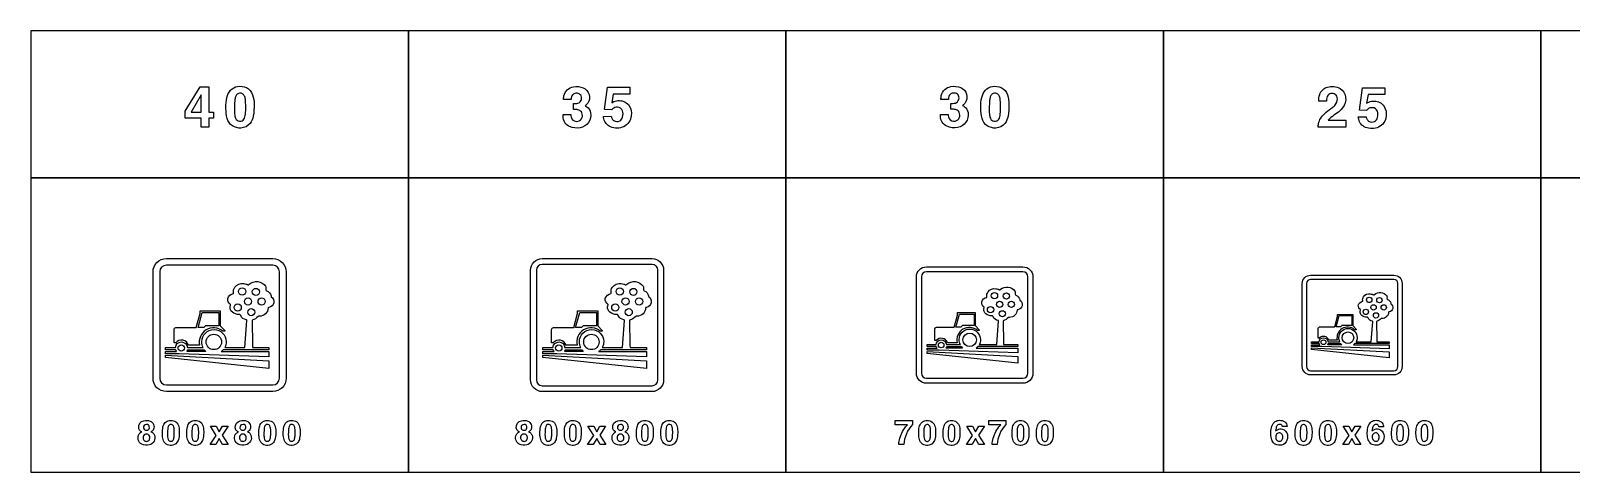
# Model space of a CAD drawing. Extents: x 0 to 18160, y 0 to 2655.
# Drawn here: x 0 to 9262, y 0 to 2655 of the extents above; entities that cross this region are included whole.
import ezdxf

# ---------------------------------------------------------------- set-up
doc = ezdxf.new("R2010")
doc.units = 0
doc.header["$MEASUREMENT"] = 0

msp = doc.modelspace()

# ---------------------------------------------------------------- linework, layer by layer
for points in [[(0, 1770), (2270, 1770), (2270, 2655), (0, 2655)], [(2270, 1770), (4540, 1770), (4540, 2655), (2270, 2655)], [(4540, 1770), (6810, 1770), (6810, 2655), (4540, 2655)], [(6810, 1770), (9080, 1770), (9080, 2655), (6810, 2655)], [(9080, 1770), (11350, 1770), (11350, 2655), (9080, 2655)], [(927.496, 2171.35), (1017.9, 2317.79), (1070.98, 2317.79), (1070.98, 2166.57), (1097.95, 2166.57), (1097.95, 2128.53), (1070.98, 2128.53), (1070.98, 2076.28), (1023.46, 2076.28), (1023.46, 2128.53), (927.496, 2128.53)], [(1023.46, 2269.13), (963.474, 2166.57), (1023.46, 2166.57)], [(0, 0), (2270, 0), (2270, 1770), (0, 1770)], [(2270, 0), (4540, 0), (4540, 1770), (2270, 1770)], [(4540, 0), (6810, 0), (6810, 1770), (4540, 1770)], [(6810, 0), (9080, 0), (9080, 1770), (6810, 1770)], [(9080, 0), (11350, 0), (11350, 1770), (9080, 1770)], [(1130.93, 881.178), (1050.79, 881.178), (1040.78, 869.722), (1005.81, 869.722), (1030.94, 960.774), (1130.93, 960.774)], [(3400.93, 881.178), (3320.79, 881.178), (3310.78, 869.722), (3275.81, 869.722), (3300.94, 960.774), (3400.93, 960.774)], [(5671.43, 881.655), (5601.32, 881.655), (5592.56, 871.631), (5561.96, 871.631), (5583.95, 951.302), (5671.43, 951.302)], [(7941.94, 882.132), (7881.84, 882.132), (7874.33, 873.54), (7848.11, 873.54), (7866.95, 941.829), (7941.94, 941.829)], [(5601.84, 745.515), (5504.34, 745.515), (5506.82, 755.503), (5593.9, 755.503)], [(8167.29, 688.63), (7700.68, 738.563), (7700.57, 746.19), (7700.55, 749.006), (8167.26, 723.464)], [(7882.29, 765.44), (7798.72, 765.44), (7800.85, 774.001), (7875.48, 774.001)], [(1431.38, 623.176), (809.234, 689.753), (809.09, 699.923), (809.063, 703.677), (1431.34, 669.621)], [(1051.39, 725.589), (939.96, 725.589), (942.796, 737.004), (1042.31, 737.004)], [(3701.38, 623.176), (3079.23, 689.753), (3079.09, 699.923), (3079.06, 703.677), (3701.34, 669.621)], [(3321.39, 725.589), (3209.96, 725.589), (3212.8, 737.004), (3312.31, 737.004)], [(5934.33, 655.903), (5389.95, 714.158), (5389.83, 723.056), (5389.81, 726.342), (5934.3, 696.543)], [(1115.2, 221.769), (1080.08, 276.319), (1114.84, 276.319), (1133.11, 242.267), (1151.83, 276.319), (1185.98, 276.319), (1150.44, 222.29), (1186.95, 166.272), (1152.4, 166.272), (1132.54, 202.362), (1112.14, 166.272), (1077.99, 166.272)], [(3385.19, 221.769), (3350.07, 276.319), (3384.84, 276.319), (3403.11, 242.267), (3421.83, 276.319), (3455.97, 276.319), (3420.43, 222.29), (3456.95, 166.272), (3422.4, 166.272), (3402.54, 202.362), (3382.14, 166.272), (3347.99, 166.272)], [(5662.41, 221.386), (5627.29, 275.936), (5662.06, 275.936), (5680.33, 241.884), (5699.05, 275.936), (5733.19, 275.936), (5697.65, 221.908), (5734.16, 165.889), (5699.62, 165.889), (5679.76, 201.979), (5659.35, 165.889), (5625.21, 165.889)], [(7925.79, 221.523), (7890.67, 276.072), (7925.43, 276.072), (7943.7, 242.02), (7962.42, 276.072), (7996.57, 276.072), (7961.02, 222.044), (7997.54, 166.025), (7962.99, 166.025), (7943.13, 202.115), (7922.73, 166.025), (7888.58, 166.025)]]:
    msp.add_lwpolyline(points, close=True)
for points in [[(1173.29, 2191.65, -0.0563084), (1179.33, 2254.48, -0.130301), (1201.53, 2298.28, -0.174843), (1243.35, 2319.69, -0.147552), (1296.47, 2313.05, -0.192146), (1333.28, 2269.88, -0.0833996), (1342.52, 2212.85, -0.0545507), (1337.51, 2142.08, -0.116773), (1318.43, 2098, -0.221099), (1263.57, 2070.32, -0.162564), (1212.11, 2082.84, -0.174743), (1180.84, 2128.26, -0.0640867), (1173.37, 2186.95)], [(3199.84, 2150.87), (3246.2, 2150.87, 0.0411845), (3248.26, 2135.66, 0.335066), (3278.75, 2110.39, 0.276505), (3310.74, 2124.92, 0.158203), (3316.31, 2145.65, 0.0878221), (3313.34, 2161.57, 0.217575), (3294.82, 2178.43, 0.0882727), (3273.57, 2181.56), (3262.75, 2181.56), (3262.75, 2216.82, 0.0282129), (3282.34, 2217.42, 0.50028), (3309.32, 2262.91, 0.235001), (3290.79, 2277.96, 0.165496), (3265.12, 2275.67, 0.220849), (3250.9, 2259.12, 0.055705), (3248.02, 2240.92), (3203.2, 2240.92, -0.0488003), (3204.97, 2263.51, -0.30773), (3262.59, 2318.01, -0.146685), (3322.07, 2312.08, -0.469869), (3348.61, 2219.31, -0.0891152), (3336.57, 2207.54), (3332.3, 2204.54, -0.0245333), (3343.48, 2198.14, -0.202429), (3365.75, 2161.45, -0.422325), (3303.08, 2072, -0.154301), (3238.98, 2079.19, -0.287878), (3199.96, 2139.89, -0.0143877)], [(3442.43, 2139.57), (3489.39, 2141.35, 0.0452719), (3495.79, 2125.12, 0.0567733), (3500.53, 2118.25, 0.070207), (3504.95, 2114.77, 0.264984), (3540.97, 2112.87, 0.20748), (3558.38, 2135.98, 0.147389), (3557.24, 2174.01, 0.308532), (3527.86, 2195.42, 0.215743), (3498.08, 2185.19, 0.028781), (3492.71, 2178.95), (3450.09, 2180.96), (3467.91, 2315.64), (3601.95, 2315.64), (3601.95, 2273.77), (3501.51, 2273.77), (3492.55, 2221.76, -0.0211252), (3505.46, 2229.3, -0.121371), (3538.8, 2235.15, -0.244671), (3598.59, 2203.2, -0.173069), (3610.16, 2144.07, -0.256779), (3564.98, 2078.08, -0.199585), (3485.44, 2077.01, -0.245625), (3445.16, 2125.91, -0.0170062)], [(5469.08, 2152.29), (5515.45, 2152.29, 0.0411845), (5517.5, 2137.08, 0.335066), (5547.99, 2111.8, 0.276505), (5579.98, 2126.34, 0.158203), (5585.55, 2147.07, 0.0878221), (5582.59, 2162.99, 0.217575), (5564.07, 2179.85, 0.0882727), (5542.82, 2182.97), (5532, 2182.97), (5532, 2218.24, 0.0282129), (5551.59, 2218.83, 0.50028), (5578.56, 2264.33, 0.235001), (5560.04, 2279.38, 0.165496), (5534.37, 2277.09, 0.220849), (5520.15, 2260.54, 0.055705), (5517.27, 2242.33), (5472.44, 2242.33, -0.0488003), (5474.22, 2264.92, -0.30773), (5531.84, 2319.43, -0.146685), (5591.32, 2313.5, -0.469869), (5617.86, 2220.73, -0.0891152), (5605.81, 2208.96), (5601.54, 2205.96, -0.0245333), (5612.72, 2199.56, -0.202429), (5635, 2162.87, -0.422325), (5572.32, 2073.41, -0.154301), (5508.22, 2080.6, -0.287878), (5469.2, 2141.31, -0.0143877)], [(5711.68, 2191.65, -0.0563084), (5717.72, 2254.48, -0.130301), (5739.91, 2298.28, -0.174843), (5781.74, 2319.69, -0.147552), (5834.86, 2313.05, -0.192146), (5871.66, 2269.88, -0.0833996), (5880.91, 2212.85, -0.0545507), (5875.89, 2142.08, -0.116773), (5856.82, 2098, -0.221099), (5801.96, 2070.32, -0.162564), (5750.5, 2082.84, -0.174743), (5719.22, 2128.26, -0.0640867), (5711.76, 2186.95)], [(7741.06, 2074.79, -0.0640343), (7742.32, 2095.72, -0.161687), (7778.14, 2156.27, -0.0283718), (7819.97, 2188.65, 0.0545111), (7840.86, 2206.58, 0.192461), (7855.83, 2246.12, 0.234238), (7842.24, 2272.5, 0.196223), (7816.93, 2277.28, 0.252425), (7795.01, 2260.1, 0.0856617), (7790.86, 2243.08, 0.0202329), (7790.15, 2231.39), (7743.51, 2231.39, -0.0983795), (7749.55, 2272.7, -0.245047), (7795.72, 2315.83, -0.207102), (7872.69, 2307.49, -0.233443), (7905.15, 2255.16, -0.20961), (7886.99, 2190.98, -0.0785124), (7853.06, 2159.51, 0.0107372), (7817.24, 2133.72, 0.0665092), (7801.37, 2117.68), (7905.87, 2117.68), (7905.87, 2074.79)], [(1224.67, 2161.12, 0.0124589), (1225.19, 2154.8, 0.0668192), (1230.8, 2129.4, 0.615362), (1281.7, 2123.79, 0.0726881), (1287.15, 2136.83, 0.0588562), (1291.85, 2174.11, 0.0389037), (1290.23, 2241.09, 0.084671), (1283.64, 2264.43, 0.156013), (1272.18, 2276.6, 0.143208), (1256.47, 2279.56, 0.172584), (1240.71, 2273.36, 0.132565), (1230.76, 2257.8, 0.0498315), (1226.21, 2236.08, 0.0368731)], [(5763.06, 2161.12, 0.0124589), (5763.57, 2154.8, 0.0668192), (5769.18, 2129.4, 0.615362), (5820.09, 2123.79, 0.0726881), (5825.54, 2136.83, 0.0588562), (5830.24, 2174.11, 0.0389037), (5828.62, 2241.09, 0.084671), (5822.02, 2264.43, 0.156013), (5810.57, 2276.6, 0.143208), (5794.85, 2279.56, 0.172584), (5779.09, 2273.36, 0.132565), (5769.14, 2257.8, 0.0498315), (5764.6, 2236.08, 0.0368731)], [(7981.21, 2136.73), (8028.17, 2138.5, 0.0452719), (8034.56, 2122.27, 0.0567733), (8039.3, 2115.4, 0.070207), (8043.73, 2111.92, 0.264984), (8079.74, 2110.03, 0.20748), (8097.16, 2133.13, 0.147389), (8096.02, 2171.17, 0.308532), (8066.63, 2192.57, 0.215743), (8036.86, 2182.34, 0.028781), (8031.48, 2176.1), (7988.87, 2178.12), (8006.68, 2312.79), (8140.72, 2312.79), (8140.72, 2270.93), (8040.29, 2270.93), (8031.33, 2218.92, -0.0211252), (8044.24, 2226.46, -0.121371), (8077.57, 2232.3, -0.244671), (8137.37, 2200.35, -0.173069), (8148.94, 2141.23, -0.256779), (8103.76, 2075.23, -0.199585), (8024.22, 2074.17, -0.245625), (7983.93, 2123.06, -0.0170062)], [(815.001, 484.993, -0.414213), (735.001, 564.993), (735.001, 1204.99, -0.414213), (815.001, 1284.99), (1455, 1284.99, -0.414213), (1535, 1204.99), (1535, 564.993, -0.414213), (1455, 484.993)], [(815.001, 524.993), (1455, 524.993, 0.414213), (1495, 564.993), (1495, 1204.99, 0.414213), (1455, 1244.99), (815.001, 1244.99, 0.414213), (775.001, 1204.99), (775.001, 564.993, 0.414213)], [(3075, 484.993, -0.414213), (3005, 554.993), (3005, 1214.99, -0.414213), (3075, 1284.99), (3735, 1284.99, -0.414213), (3805, 1214.99), (3805, 554.993, -0.414213), (3735, 484.993)], [(3075, 519.993), (3735, 519.993, 0.414213), (3770, 554.993), (3770, 1214.99, 0.414213), (3735, 1249.99), (3075, 1249.99, 0.414213), (3040, 1214.99), (3040, 554.993, 0.414213)], [(5385, 534.993, -0.414213), (5325, 594.993), (5325, 1174.99, -0.414213), (5385, 1234.99), (5965, 1234.99, -0.414213), (6025, 1174.99), (6025, 594.993, -0.414213), (5965, 534.993)], [(5385, 564.993), (5965, 564.993, 0.414213), (5995, 594.993), (5995, 1174.99, 0.414213), (5965, 1204.99), (5385, 1204.99, 0.414213), (5355, 1174.99), (5355, 594.993, 0.414213)], [(892.175, 712.31), (808.956, 712.342), (808.956, 725.599), (857.563, 725.599), (876.609, 725.599, -0.0893134), (870.809, 737.005), (866.809, 737.005), (809.081, 737.005), (808.956, 750.399), (856.568, 750.399), (869.403, 750.396, -0.920557), (941.362, 750.377), (945.987, 750.376), (962.559, 750.399), (1015.42, 750.399), (1037.03, 750.408, -0.123296), (1028.41, 784.845, -1), (1174.56, 784.845, -0.123082), (1166.03, 750.463), (1252.11, 750.403), (1287.04, 750.376), (1299.81, 913.473, 0.243886), (1298.33, 915.451, 0.0156973), (1295.38, 916.41, -0.252254), (1261.8, 942.193, 0.0261586), (1260.04, 945.394, 0.170247), (1256.66, 948.182, 0.0457751), (1252.82, 949.05), (1251.49, 949.141, -0.201977), (1212.04, 962.856, -0.278568), (1198.12, 995.451, -0.12828), (1198.58, 999.622, 0.0821631), (1201.21, 1007.37, 0.101252), (1200.59, 1009.17, -0.301413), (1184, 1044.18, -0.279024), (1217.97, 1075.47, 0.218449), (1219.29, 1077.8), (1219.18, 1079.98, -0.2064), (1226.67, 1112.55, -0.304321), (1279.86, 1134.51, -0.0539987), (1294.65, 1131.75, -0.0172394), (1299.75, 1130.17, -0.0515013), (1302.58, 1128.82, 0.061574), (1306.35, 1127.06, 0.257185), (1309.94, 1127.84, -0.00613556), (1313.46, 1130.65, -0.438185), (1412, 1118.83, -0.142943), (1413.99, 1111.08), (1413.67, 1100.16, 0.124745), (1415.29, 1093.51, 0.0817407), (1417.61, 1091.19, -0.250572), (1444.45, 1059.93, -0.0187453), (1445.05, 1056.69, 0.0256868), (1445.71, 1055.66, -0.65398), (1431.92, 990.068, 0.0577165), (1428.68, 989.988, 0.178439), (1426.6, 988.777, -0.416877), (1374.26, 938.148, 0.00580549), (1370.74, 937.942, 0.0901777), (1367.4, 937.141, -0.121137), (1330.52, 914.308), (1332.27, 763.062), (1333.26, 750.399), (1431.36, 750.376), (1431.38, 745.119), (1431.38, 737.005), (1156.7, 736.982, -0.0578853), (1144.26, 725.599), (1431.38, 725.599), (1431.38, 694.044)], [(3162.17, 712.31), (3078.96, 712.342), (3078.96, 725.599), (3127.56, 725.599), (3146.61, 725.599, -0.0893134), (3140.81, 737.005), (3136.81, 737.005), (3079.08, 737.005), (3078.96, 750.399), (3126.57, 750.399), (3139.4, 750.396, -0.920557), (3211.36, 750.377), (3215.99, 750.376), (3232.56, 750.399), (3285.42, 750.399), (3307.03, 750.408, -0.123296), (3298.41, 784.845, -1), (3444.56, 784.845, -0.123082), (3436.03, 750.463), (3522.11, 750.403), (3557.04, 750.376), (3569.81, 913.473, 0.243886), (3568.33, 915.451, 0.0156973), (3565.38, 916.41, -0.252254), (3531.8, 942.193, 0.0261586), (3530.04, 945.394, 0.170247), (3526.66, 948.182, 0.0457751), (3522.82, 949.05), (3521.49, 949.141, -0.201977), (3482.04, 962.856, -0.278568), (3468.12, 995.451, -0.12828), (3468.58, 999.622, 0.0821631), (3471.21, 1007.37, 0.101252), (3470.59, 1009.17, -0.301413), (3454, 1044.18, -0.279024), (3487.97, 1075.47, 0.218449), (3489.29, 1077.8), (3489.18, 1079.98, -0.2064), (3496.67, 1112.55, -0.304321), (3549.86, 1134.51, -0.0539987), (3564.65, 1131.75, -0.0172394), (3569.75, 1130.17, -0.0515013), (3572.58, 1128.82, 0.061574), (3576.35, 1127.06, 0.257185), (3579.94, 1127.84, -0.00613556), (3583.46, 1130.65, -0.438185), (3682, 1118.83, -0.142943), (3683.99, 1111.08), (3683.67, 1100.16, 0.124745), (3685.29, 1093.51, 0.0817407), (3687.61, 1091.19, -0.250572), (3714.45, 1059.93, -0.0187453), (3715.05, 1056.69, 0.0256868), (3715.71, 1055.66, -0.65398), (3701.92, 990.068, 0.0577165), (3698.68, 989.988, 0.178439), (3696.6, 988.777, -0.416877), (3644.26, 938.148, 0.00580549), (3640.74, 937.942, 0.0901777), (3637.4, 937.141, -0.121137), (3600.52, 914.308), (3602.27, 763.062), (3603.26, 750.399), (3701.36, 750.376), (3701.38, 745.119), (3701.38, 737.005), (3426.7, 736.982, -0.0578853), (3414.26, 725.599), (3701.38, 725.599), (3701.38, 694.044)], [(5462.53, 733.895), (5389.71, 733.924), (5389.71, 745.523), (5432.24, 745.523), (5448.91, 745.523, -0.0893134), (5443.83, 755.504), (5440.33, 755.504), (5389.82, 755.504), (5389.71, 767.223), (5431.37, 767.223), (5442.6, 767.22, -0.920557), (5505.57, 767.204), (5509.61, 767.203), (5524.11, 767.223), (5570.37, 767.223), (5589.28, 767.231, -0.123296), (5581.73, 797.363, -1), (5709.61, 797.363, -0.123082), (5702.15, 767.279), (5777.47, 767.226), (5808.03, 767.203), (5819.21, 909.913, 0.243886), (5817.91, 911.643, 0.0156973), (5815.33, 912.483, -0.252254), (5785.95, 935.043, 0.0261586), (5784.41, 937.844, 0.170247), (5781.45, 940.283, 0.0457751), (5778.09, 941.043), (5776.93, 941.123, -0.201977), (5742.41, 953.123, -0.278568), (5730.23, 981.644, -0.12828), (5730.63, 985.293, 0.0821631), (5732.93, 992.073, 0.101252), (5732.39, 993.644, -0.301413), (5717.87, 1024.28, -0.279024), (5747.6, 1051.66, 0.218449), (5748.75, 1053.7), (5748.65, 1055.6, -0.2064), (5755.21, 1084.1, -0.304321), (5801.75, 1103.32, -0.0539987), (5814.69, 1100.9, -0.0172394), (5819.15, 1099.52, -0.0515013), (5821.63, 1098.34, 0.061574), (5824.93, 1096.8, 0.257185), (5828.07, 1097.48, -0.00613556), (5831.15, 1099.94, -0.438185), (5917.37, 1089.6, -0.142943), (5919.11, 1082.82), (5918.83, 1073.26, 0.124745), (5920.25, 1067.44, 0.0817407), (5922.28, 1065.41, -0.250572), (5945.77, 1038.06, -0.0187453), (5946.29, 1035.22, 0.0256868), (5946.87, 1034.32, -0.65398), (5934.81, 976.934, 0.0577165), (5931.97, 976.863, 0.178439), (5930.15, 975.804, -0.416877), (5884.35, 931.504, 0.00580549), (5881.27, 931.323, 0.0901777), (5878.35, 930.623, -0.121137), (5846.08, 910.643), (5847.61, 778.304), (5848.47, 767.223), (5934.31, 767.203), (5934.33, 762.603), (5934.33, 755.504), (5693.99, 755.483, -0.0578853), (5683.1, 745.523), (5934.33, 745.523), (5934.33, 717.913)], [(7695, 584.993, -0.414213), (7645, 634.993), (7645, 1134.99, -0.414213), (7695, 1184.99), (8195, 1184.99, -0.414213), (8245, 1134.99), (8245, 634.993, -0.414213), (8195, 584.993)], [(7695, 609.993), (8195, 609.993, 0.414213), (8220, 634.993), (8220, 1134.99, 0.414213), (8195, 1159.99), (7695, 1159.99, 0.414213), (7670, 1134.99), (7670, 634.993, 0.414213)], [(1249.18, 1086.96, -0.414203), (1270.98, 1108.57, -0.414203), (1292.77, 1086.96, -0.414203), (1270.98, 1065.35, -0.414203)], [(1284.52, 1026.93, -1), (1327.4, 1026.93, -1)], [(1331.79, 1084.71, -1), (1374.22, 1084.71, -1)], [(1366.17, 1026.74, -1), (1409.09, 1026.74, -1)], [(3519.18, 1086.96, -0.414203), (3540.98, 1108.57, -0.414203), (3562.77, 1086.96, -0.414203), (3540.98, 1065.35, -0.414203)], [(3554.52, 1026.93, -1), (3597.4, 1026.93, -1)], [(3601.79, 1084.71, -1), (3644.22, 1084.71, -1)], [(3636.17, 1026.74, -1), (3679.09, 1026.74, -1)], [(5774.91, 1061.71, -0.414203), (5793.98, 1080.62, -0.414203), (5813.05, 1061.71, -0.414203), (5793.98, 1042.81, -0.414203)], [(5805.83, 1009.18, -1), (5843.35, 1009.18, -1)], [(5847.19, 1059.74, -1), (5884.31, 1059.74, -1)], [(5877.27, 1009.02, -1), (5914.83, 1009.02, -1)], [(7762.88, 755.481), (7700.47, 755.505), (7700.47, 765.447), (7736.92, 765.447), (7751.21, 765.447, -0.0893134), (7746.86, 774.002), (7743.86, 774.002), (7700.56, 774.002), (7700.47, 784.048), (7736.18, 784.048), (7745.8, 784.045, -0.920557), (7799.77, 784.031), (7803.24, 784.03), (7815.67, 784.048), (7855.32, 784.048), (7871.52, 784.054, -0.123296), (7865.06, 809.882, -1), (7974.67, 809.882, -0.123082), (7968.27, 784.095), (8032.83, 784.05), (8059.03, 784.03), (8068.61, 906.353, 0.243886), (8067.5, 907.836, 0.0156973), (8065.29, 908.556, -0.252254), (8040.1, 927.893, 0.0261586), (8038.78, 930.294, 0.170247), (8036.25, 932.385, 0.0457751), (8033.36, 933.036), (8032.37, 933.104, -0.201977), (8002.78, 943.39, -0.278568), (7992.34, 967.836, -0.12828), (7992.69, 970.964, 0.0821631), (7994.65, 976.776, 0.101252), (7994.19, 978.122, -0.301413), (7981.75, 1004.38, -0.279024), (8007.23, 1027.85, 0.218449), (8008.22, 1029.6), (8008.13, 1031.23, -0.2064), (8013.75, 1055.66, -0.304321), (8053.64, 1072.13, -0.0539987), (8064.74, 1070.06, -0.0172394), (8068.56, 1068.88, -0.0515013), (8070.69, 1067.86, 0.061574), (8073.51, 1066.55, 0.257185), (8076.2, 1067.13, -0.00613556), (8078.85, 1069.24, -0.438185), (8152.75, 1060.37, -0.142943), (8154.24, 1054.56), (8154, 1046.37, 0.124745), (8155.22, 1041.38, 0.0817407), (8156.96, 1039.64, -0.250572), (8177.09, 1016.2, -0.0187453), (8177.54, 1013.76, 0.0256868), (8178.03, 1012.99, -0.65398), (8167.69, 963.799, 0.0577165), (8165.26, 963.739, 0.178439), (8163.7, 962.831, -0.416877), (8124.45, 924.859, 0.00580549), (8121.8, 924.705, 0.0901777), (8119.3, 924.104, -0.121137), (8091.64, 906.979), (8092.95, 793.545), (8093.69, 784.048), (8167.27, 784.03), (8167.29, 780.088), (8167.29, 774.002), (7961.28, 773.985, -0.0578853), (7951.95, 765.447), (8167.29, 765.447), (8167.29, 741.781)], [(8030.64, 1036.47, -0.414203), (8046.98, 1052.68, -0.414203), (8063.32, 1036.47, -0.414203), (8046.98, 1020.26, -0.414203)], [(8092.59, 1034.78, -1), (8124.41, 1034.78, -1)], [(1017.84, 970.648), (1139.23, 970.649), (1139.23, 881.178), (1165.76, 852.389), (1165.76, 848.106), (1157.46, 848.111), (1154.07, 848.116, 0.724964), (1015, 763.76), (948.095, 763.544, 0.586493), (871.38, 778.934), (861.157, 778.929), (861.161, 858.307, -0.413626), (872.577, 869.724), (995.21, 869.722), (1017.84, 954.027)], [(1222.47, 990.72, -1), (1265.73, 990.72, -1)], [(1304.43, 962.605, -1), (1346.6, 962.605, -1)], [(3287.84, 970.648), (3409.23, 970.649), (3409.23, 881.178), (3435.76, 852.389), (3435.76, 848.106), (3427.46, 848.111), (3424.07, 848.116, 0.724964), (3285, 763.76), (3218.09, 763.544, 0.586493), (3141.38, 778.934), (3131.16, 778.929), (3131.16, 858.307, -0.413626), (3142.58, 869.724), (3265.21, 869.722), (3287.84, 954.027)], [(3492.47, 990.72, -1), (3535.73, 990.72, -1)], [(3574.43, 962.605, -1), (3616.6, 962.605, -1)], [(5572.48, 959.941), (5678.7, 959.942), (5678.7, 881.655), (5701.92, 856.465), (5701.92, 852.717), (5694.65, 852.722), (5691.69, 852.726, 0.724964), (5570, 778.914), (5511.46, 778.725, 0.586493), (5444.33, 792.191), (5435.39, 792.187), (5435.39, 861.643, -0.413626), (5445.38, 871.632), (5552.68, 871.631), (5572.48, 945.397)], [(5751.53, 977.504, -1), (5789.39, 977.504, -1)], [(5823.25, 952.903, -1), (5860.15, 952.903, -1)], [(7857.13, 949.234), (7948.17, 949.235), (7948.17, 882.132), (7968.07, 860.54), (7968.07, 857.328), (7961.85, 857.332), (7959.31, 857.335, 0.724964), (7855, 794.068), (7804.82, 793.906, 0.586493), (7747.29, 805.449), (7739.62, 805.445), (7739.62, 864.979, -0.413626), (7748.18, 873.541), (7840.16, 873.54), (7857.13, 936.768)], [(8010.6, 964.288, -1), (8043.05, 964.288, -1)], [(8057.14, 991.442, -1), (8089.3, 991.442, -1)], [(8072.07, 943.202, -1), (8103.7, 943.202, -1)], [(8118.38, 991.305, -1), (8150.57, 991.305, -1)], [(5604.4, 796.063, -1), (5685.39, 796.063, -1)], [(7884.49, 808.768, -1), (7953.91, 808.768, -1)], [(885.456, 747.419, -1), (923.734, 747.419, -1)], [(1054.32, 783.359, -1), (1146.88, 783.359, -1)], [(3155.46, 747.419, -1), (3193.73, 747.419, -1)], [(3324.32, 783.359, -1), (3416.88, 783.359, -1)], [(5456.65, 764.616, -1), (5490.14, 764.616, -1)], [(7757.84, 781.813, -1), (7786.55, 781.813, -1)], [(667.968, 242.323, -0.0382282), (664.485, 243.627, -0.270406), (649.106, 267.703, -0.377372), (679.437, 309.622, -0.15371), (717.921, 307.513, -0.416366), (738.324, 258.058, -0.173733), (723.774, 243.674), (722.328, 242.987, -0.0479914), (731.997, 238.034, -0.173856), (743.608, 221.873, -0.440125), (712.542, 164.243, -0.184), (667.115, 168.106, -0.410286), (649.627, 226.897, -0.151435), (664.035, 240.357)], [(677.305, 267.821, 0.0587981), (678.182, 263.887, 0.18403), (685.267, 254.717, 0.217144), (702.684, 253.485, 0.192437), (710.883, 260.57, 0.157808), (712.542, 273.982, 0.166677), (707.968, 282.821, 0.173614), (695.954, 287.323, 0.2359), (681.001, 280.902, 0.184791)], [(791.138, 234.257, -0.0563084), (794.763, 271.959, -0.130301), (808.081, 298.238, -0.174843), (833.176, 311.082, -0.147552), (865.048, 307.101, -0.192146), (887.133, 281.2, -0.0833996), (892.678, 246.982, -0.0545507), (889.668, 204.518, -0.116773), (878.223, 178.073, -0.221099), (845.308, 161.461, -0.162564), (814.432, 168.973, -0.174743), (795.664, 196.224, -0.0640867), (791.185, 231.437)], [(821.967, 215.94, 0.0124589), (822.275, 212.148, 0.0668192), (825.64, 196.911, 0.615362), (856.185, 193.547, 0.0726881), (859.455, 201.366, 0.0588562), (862.275, 223.736, 0.0389037), (861.304, 263.926, 0.084671), (857.346, 277.93, 0.156013), (850.474, 285.229, 0.143208), (841.043, 287.006, 0.172584), (831.588, 283.286, 0.132565), (825.616, 273.949, 0.0498315), (822.891, 260.916, 0.0368731)], [(937.884, 234.248, -0.0563084), (941.51, 271.95, -0.130301), (954.827, 298.229, -0.174843), (979.922, 311.073, -0.147552), (1011.79, 307.092, -0.192146), (1033.88, 281.192, -0.0833996), (1039.42, 246.974, -0.0545507), (1036.41, 204.509, -0.116773), (1024.97, 178.064, -0.221099), (992.055, 161.452, -0.162564), (961.178, 168.964, -0.174743), (942.41, 196.215, -0.0640867), (937.931, 231.428)], [(968.713, 215.931, 0.0124589), (969.021, 212.139, 0.0668192), (972.386, 196.902, 0.615362), (1002.93, 193.538, 0.0726881), (1006.2, 201.357, 0.0588562), (1009.02, 223.727, 0.0389037), (1008.05, 263.917, 0.084671), (1004.09, 277.921, 0.156013), (997.22, 285.22, 0.143208), (987.789, 286.997, 0.172584), (978.334, 283.277, 0.132565), (972.363, 273.94, 0.0498315), (969.637, 260.907, 0.0368731)], [(1248.01, 242.296, -0.0382282), (1244.53, 243.599, -0.270406), (1229.15, 267.675, -0.377372), (1259.48, 309.594, -0.15371), (1297.96, 307.485, -0.416366), (1318.36, 258.03, -0.173733), (1303.82, 243.646), (1302.37, 242.959, -0.0479914), (1312.04, 238.007, -0.173856), (1323.65, 221.845, -0.440125), (1292.58, 164.215, -0.184), (1247.16, 168.078, -0.410286), (1229.67, 226.869, -0.151435), (1244.08, 240.329)], [(1257.35, 267.793, 0.0587981), (1258.22, 263.86, 0.18403), (1265.31, 254.689, 0.217144), (1282.73, 253.457, 0.192437), (1290.92, 260.542, 0.157808), (1292.58, 273.954, 0.166677), (1288.01, 282.793, 0.173614), (1276, 287.296, 0.2359), (1261.04, 280.874, 0.184791)], [(1371.18, 234.284, -0.0563084), (1374.8, 271.986, -0.130301), (1388.12, 298.265, -0.174843), (1413.22, 311.109, -0.147552), (1445.09, 307.128, -0.192146), (1467.17, 281.227, -0.0833996), (1472.72, 247.01, -0.0545507), (1469.71, 204.545, -0.116773), (1458.26, 178.1, -0.221099), (1425.35, 161.488, -0.162564), (1394.47, 169, -0.174743), (1375.71, 196.251, -0.0640867), (1371.23, 231.464)], [(1402.01, 215.967, 0.0124589), (1402.32, 212.175, 0.0668192), (1405.68, 196.938, 0.615362), (1436.23, 193.574, 0.0726881), (1439.5, 201.393, 0.0588562), (1442.32, 223.763, 0.0389037), (1441.34, 263.953, 0.084671), (1437.39, 277.957, 0.156013), (1430.52, 285.256, 0.143208), (1421.08, 287.033, 0.172584), (1411.63, 283.313, 0.132565), (1405.66, 273.976, 0.0498315), (1402.93, 260.943, 0.0368731)], [(1517.93, 234.312, -0.0563084), (1521.55, 272.013, -0.130301), (1534.87, 298.293, -0.174843), (1559.96, 311.136, -0.147552), (1591.84, 307.155, -0.192146), (1613.92, 281.255, -0.0833996), (1619.47, 247.037, -0.0545507), (1616.46, 204.572, -0.116773), (1605.01, 178.127, -0.221099), (1572.1, 161.516, -0.162564), (1541.22, 169.027, -0.174743), (1522.45, 196.279, -0.0640867), (1517.97, 231.492)], [(1548.75, 215.994, 0.0124589), (1549.06, 212.203, 0.0668192), (1552.43, 196.966, 0.615362), (1582.97, 193.601, 0.0726881), (1586.24, 201.421, 0.0588562), (1589.06, 223.79, 0.0389037), (1588.09, 263.98, 0.084671), (1584.13, 277.985, 0.156013), (1577.26, 285.283, 0.143208), (1567.83, 287.06, 0.172584), (1558.38, 283.34, 0.132565), (1552.4, 274.004, 0.0498315), (1549.68, 260.97, 0.0368731)], [(2937.96, 242.323, -0.0382282), (2934.48, 243.627, -0.270406), (2919.1, 267.703, -0.377372), (2949.43, 309.622, -0.15371), (2987.91, 307.513, -0.416366), (3008.32, 258.058, -0.173733), (2993.77, 243.674), (2992.32, 242.987, -0.0479914), (3001.99, 238.034, -0.173856), (3013.6, 221.873, -0.440125), (2982.54, 164.243, -0.184), (2937.11, 168.105, -0.410286), (2919.62, 226.897, -0.151435), (2934.03, 240.357)], [(2947.3, 267.821, 0.0587981), (2948.18, 263.887, 0.18403), (2955.26, 254.717, 0.217144), (2972.68, 253.485, 0.192437), (2980.88, 260.57, 0.157808), (2982.54, 273.982, 0.166677), (2977.96, 282.821, 0.173614), (2965.95, 287.323, 0.2359), (2951, 280.902, 0.184791)], [(3061.13, 234.257, -0.0563084), (3064.76, 271.959, -0.130301), (3078.07, 298.238, -0.174843), (3103.17, 311.082, -0.147552), (3135.04, 307.101, -0.192146), (3157.13, 281.201, -0.0833996), (3162.67, 246.983, -0.0545507), (3159.66, 204.518, -0.116773), (3148.22, 178.073, -0.221099), (3115.3, 161.461, -0.162564), (3084.43, 168.973, -0.174743), (3065.66, 196.224, -0.0640867), (3061.18, 231.438)], [(3091.96, 215.94, 0.0124589), (3092.27, 212.148, 0.0668192), (3095.63, 196.911, 0.615362), (3126.18, 193.547, 0.0726881), (3129.45, 201.366, 0.0588562), (3132.27, 223.736, 0.0389037), (3131.3, 263.926, 0.084671), (3127.34, 277.93, 0.156013), (3120.47, 285.229, 0.143208), (3111.04, 287.006, 0.172584), (3101.58, 283.286, 0.132565), (3095.61, 273.949, 0.0498315), (3092.89, 260.916, 0.0368731)], [(3207.88, 234.248, -0.0563084), (3211.5, 271.95, -0.130301), (3224.82, 298.23, -0.174843), (3249.92, 311.073, -0.147552), (3281.79, 307.092, -0.192146), (3303.87, 281.192, -0.0833996), (3309.42, 246.974, -0.0545507), (3306.41, 204.509, -0.116773), (3294.96, 178.064, -0.221099), (3262.05, 161.452, -0.162564), (3231.17, 168.964, -0.174743), (3212.4, 196.215, -0.0640867), (3207.93, 231.429)], [(3238.71, 215.931, 0.0124589), (3239.02, 212.139, 0.0668192), (3242.38, 196.902, 0.615362), (3272.93, 193.538, 0.0726881), (3276.2, 201.357, 0.0588562), (3279.02, 223.727, 0.0389037), (3278.04, 263.917, 0.084671), (3274.09, 277.921, 0.156013), (3267.21, 285.22, 0.143208), (3257.78, 286.997, 0.172584), (3248.33, 283.277, 0.132565), (3242.36, 273.94, 0.0498315), (3239.63, 260.907, 0.0368731)], [(3518, 242.296, -0.0382282), (3514.52, 243.599, -0.270406), (3499.14, 267.675, -0.377372), (3529.47, 309.594, -0.15371), (3567.96, 307.485, -0.416366), (3588.36, 258.03, -0.173733), (3573.81, 243.646), (3572.36, 242.959, -0.0479914), (3582.03, 238.007, -0.173856), (3593.64, 221.845, -0.440125), (3562.58, 164.215, -0.184), (3517.15, 168.078, -0.410286), (3499.66, 226.869, -0.151435), (3514.07, 240.329)], [(3527.34, 267.793, 0.0587981), (3528.22, 263.86, 0.18403), (3535.3, 254.689, 0.217144), (3552.72, 253.457, 0.192437), (3560.92, 260.542, 0.157808), (3562.58, 273.955, 0.166677), (3558, 282.793, 0.173614), (3545.99, 287.296, 0.2359), (3531.04, 280.874, 0.184791)], [(3641.17, 234.284, -0.0563084), (3644.8, 271.986, -0.130301), (3658.12, 298.265, -0.174843), (3683.21, 311.109, -0.147552), (3715.08, 307.128, -0.192146), (3737.17, 281.228, -0.0833996), (3742.71, 247.01, -0.0545507), (3739.7, 204.545, -0.116773), (3728.26, 178.1, -0.221099), (3695.34, 161.488, -0.162564), (3664.47, 169, -0.174743), (3645.7, 196.251, -0.0640867), (3641.22, 231.464)], [(3672, 215.967, 0.0124589), (3672.31, 212.175, 0.0668192), (3675.68, 196.938, 0.615362), (3706.22, 193.574, 0.0726881), (3709.49, 201.393, 0.0588562), (3712.31, 223.763, 0.0389037), (3711.34, 263.953, 0.084671), (3707.38, 277.957, 0.156013), (3700.51, 285.256, 0.143208), (3691.08, 287.033, 0.172584), (3681.62, 283.313, 0.132565), (3675.65, 273.976, 0.0498315), (3672.93, 260.943, 0.0368731)], [(3787.92, 234.312, -0.0563084), (3791.54, 272.013, -0.130301), (3804.86, 298.293, -0.174843), (3829.96, 311.136, -0.147552), (3861.83, 307.155, -0.192146), (3883.91, 281.255, -0.0833996), (3889.46, 247.037, -0.0545507), (3886.45, 204.572, -0.116773), (3875, 178.127, -0.221099), (3842.09, 161.516, -0.162564), (3811.21, 169.027, -0.174743), (3792.45, 196.279, -0.0640867), (3787.97, 231.492)], [(3818.75, 215.994, 0.0124589), (3819.06, 212.203, 0.0668192), (3822.42, 196.966, 0.615362), (3852.97, 193.601, 0.0726881), (3856.24, 201.421, 0.0588562), (3859.06, 223.79, 0.0389037), (3858.09, 263.98, 0.084671), (3854.13, 277.985, 0.156013), (3847.26, 285.283, 0.143208), (3837.82, 287.061, 0.172584), (3828.37, 283.34, 0.132565), (3822.4, 274.004, 0.0498315), (3819.67, 260.97, 0.0368731)], [(5197.97, 311.538), (5301.72, 311.538), (5301.72, 287.746, 0.17337), (5248.52, 165.709), (5218.19, 165.709, -0.0554097), (5224.99, 205.329, -0.10295), (5266.79, 281.111), (5270.2, 285.353), (5197.97, 285.353)], [(5338.35, 233.875, -0.0563084), (5341.98, 271.576, -0.130301), (5355.29, 297.856, -0.174843), (5380.39, 310.699, -0.147552), (5412.26, 306.718, -0.192146), (5434.35, 280.818, -0.0833996), (5439.89, 246.6, -0.0545507), (5436.88, 204.135, -0.116773), (5425.44, 177.69, -0.221099), (5392.52, 161.079, -0.162564), (5361.64, 168.59, -0.174743), (5342.88, 195.842, -0.0640867), (5338.4, 231.055)], [(5369.18, 215.557, 0.0124589), (5369.49, 211.766, 0.0668192), (5372.85, 196.529, 0.615362), (5403.4, 193.164, 0.0726881), (5406.67, 200.984, 0.0588562), (5409.49, 223.353, 0.0389037), (5408.52, 263.543, 0.084671), (5404.56, 277.548, 0.156013), (5397.69, 284.846, 0.143208), (5388.26, 286.624, 0.172584), (5378.8, 282.903, 0.132565), (5372.83, 273.567, 0.0498315), (5370.1, 260.533, 0.0368731)], [(5485.1, 233.866, -0.0563084), (5488.72, 271.567, -0.130301), (5502.04, 297.847, -0.174843), (5527.14, 310.69, -0.147552), (5559.01, 306.709, -0.192146), (5581.09, 280.809, -0.0833996), (5586.64, 246.591, -0.0545507), (5583.63, 204.126, -0.116773), (5572.18, 177.681, -0.221099), (5539.27, 161.07, -0.162564), (5508.39, 168.581, -0.174743), (5489.62, 195.833, -0.0640867), (5485.14, 231.046)], [(5515.93, 215.548, 0.0124589), (5516.23, 211.757, 0.0668192), (5519.6, 196.52, 0.615362), (5550.14, 193.155, 0.0726881), (5553.41, 200.975, 0.0588562), (5556.23, 223.344, 0.0389037), (5555.26, 263.534, 0.084671), (5551.31, 277.539, 0.156013), (5544.43, 284.837, 0.143208), (5535, 286.615, 0.172584), (5525.55, 282.894, 0.132565), (5519.58, 273.558, 0.0498315), (5516.85, 260.524, 0.0368731)], [(5759.16, 311.51), (5862.9, 311.51), (5862.9, 287.719, 0.17337), (5809.7, 165.681), (5779.37, 165.681, -0.0554097), (5786.17, 205.302, -0.10295), (5827.97, 281.084), (5831.39, 285.325), (5759.16, 285.325)], [(5899.54, 233.902, -0.0563084), (5903.16, 271.603, -0.130301), (5916.48, 297.883, -0.174843), (5941.57, 310.726, -0.147552), (5973.45, 306.745, -0.192146), (5995.53, 280.845, -0.0833996), (6001.08, 246.627, -0.0545507), (5998.07, 204.162, -0.116773), (5986.62, 177.717, -0.221099), (5953.71, 161.106, -0.162564), (5922.83, 168.617, -0.174743), (5904.06, 195.869, -0.0640867), (5899.58, 231.082)], [(5930.36, 215.584, 0.0124589), (5930.67, 211.793, 0.0668192), (5934.04, 196.556, 0.615362), (5964.58, 193.191, 0.0726881), (5967.85, 201.011, 0.0588562), (5970.67, 223.38, 0.0389037), (5969.7, 263.57, 0.084671), (5965.74, 277.575, 0.156013), (5958.87, 284.873, 0.143208), (5949.44, 286.65, 0.172584), (5939.99, 282.93, 0.132565), (5934.01, 273.594, 0.0498315), (5931.29, 260.56, 0.0368731)], [(6046.28, 233.929, -0.0563084), (6049.91, 271.63, -0.130301), (6063.22, 297.91, -0.174843), (6088.32, 310.754, -0.147552), (6120.19, 306.773, -0.192146), (6142.28, 280.872, -0.0833996), (6147.82, 246.654, -0.0545507), (6144.81, 204.19, -0.116773), (6133.37, 177.744, -0.221099), (6100.45, 161.133, -0.162564), (6069.58, 168.645, -0.174743), (6050.81, 195.896, -0.0640867), (6046.33, 231.109)], [(6077.11, 215.612, 0.0124589), (6077.42, 211.82, 0.0668192), (6080.78, 196.583, 0.615362), (6111.33, 193.218, 0.0726881), (6114.6, 201.038, 0.0588562), (6117.42, 223.408, 0.0389037), (6116.45, 263.597, 0.084671), (6112.49, 277.602, 0.156013), (6105.62, 284.901, 0.143208), (6096.19, 286.678, 0.172584), (6086.73, 282.957, 0.132565), (6080.76, 273.621, 0.0498315), (6078.04, 260.588, 0.0368731)], [(7553.86, 273.902), (7525.61, 273.902, 0.0333099), (7523.62, 279.233, 0.308433), (7507.89, 287.93, 0.256298), (7491.16, 277.717, 0.0718547), (7486.8, 266.674, 0.0422837), (7483.79, 247.859, -0.0343264), (7495.07, 255.821, -0.198215), (7524.83, 258.546, -0.294049), (7555.09, 226.603, -0.195966), (7547.53, 181.769, -0.251599), (7509.24, 161.911, -0.162734), (7477.67, 171.224, -0.142524), (7461.25, 194.636, -0.0867955), (7455.85, 229.162, -0.0561633), (7459.19, 267.835, -0.143087), (7476.01, 299.778, -0.165016), (7500.4, 311.366, -0.137094), (7531.63, 307.598, -0.238813), (7552.18, 282.1, -0.0169871)], [(7601.73, 234.02, -0.0563084), (7605.35, 271.722, -0.130301), (7618.67, 298.001, -0.174843), (7643.76, 310.845, -0.147552), (7675.64, 306.864, -0.192146), (7697.72, 280.963, -0.0833996), (7703.27, 246.745, -0.0545507), (7700.26, 204.281, -0.116773), (7688.81, 177.835, -0.221099), (7655.9, 161.224, -0.162564), (7625.02, 168.736, -0.174743), (7606.25, 195.987, -0.0640867), (7601.77, 231.2)], [(7632.56, 215.703, 0.0124589), (7632.86, 211.911, 0.0668192), (7636.23, 196.674, 0.615362), (7666.77, 193.309, 0.0726881), (7670.04, 201.129, 0.0588562), (7672.86, 223.499, 0.0389037), (7671.89, 263.688, 0.084671), (7667.94, 277.693, 0.156013), (7661.06, 284.992, 0.143208), (7651.63, 286.769, 0.172584), (7642.18, 283.049, 0.132565), (7636.21, 273.712, 0.0498315), (7633.48, 260.679, 0.0368731)], [(7748.47, 234.02, -0.0563084), (7752.1, 271.722, -0.130301), (7765.42, 298.001, -0.174843), (7790.51, 310.845, -0.147552), (7822.38, 306.864, -0.192146), (7844.47, 280.963, -0.0833996), (7850.01, 246.745, -0.0545507), (7847, 204.281, -0.116773), (7835.56, 177.835, -0.221099), (7802.64, 161.224, -0.162564), (7771.77, 168.736, -0.174743), (7753, 195.987, -0.0640867), (7748.52, 231.2)], [(7779.3, 215.703, 0.0124589), (7779.61, 211.911, 0.0668192), (7782.98, 196.674, 0.615362), (7813.52, 193.309, 0.0726881), (7816.79, 201.129, 0.0588562), (7819.61, 223.499, 0.0389037), (7818.64, 263.688, 0.084671), (7814.68, 277.693, 0.156013), (7807.81, 284.992, 0.143208), (7798.38, 286.769, 0.172584), (7788.92, 283.049, 0.132565), (7782.95, 273.712, 0.0498315), (7780.23, 260.679, 0.0368731)], [(8133.77, 273.892), (8105.52, 273.892, 0.0333099), (8103.53, 279.224, 0.308433), (8087.8, 287.921, 0.256298), (8071.07, 277.707, 0.0718547), (8066.71, 266.665, 0.0422837), (8063.7, 247.849, -0.0343264), (8074.98, 255.812, -0.198215), (8104.74, 258.537, -0.294049), (8135, 226.593, -0.195966), (8127.44, 181.759, -0.251599), (8089.15, 161.902, -0.162734), (8057.58, 171.214, -0.142524), (8041.16, 194.627, -0.0867955), (8035.76, 229.153, -0.0561633), (8039.1, 267.826, -0.143087), (8055.93, 299.769, -0.165016), (8080.31, 311.357, -0.137094), (8111.54, 307.589, -0.238813), (8132.09, 282.091, -0.0169871)], [(8181.64, 234.038, -0.0563084), (8185.26, 271.739, -0.130301), (8198.58, 298.019, -0.174843), (8223.68, 310.863, -0.147552), (8255.55, 306.882, -0.192146), (8277.63, 280.981, -0.0833996), (8283.18, 246.763, -0.0545507), (8280.17, 204.299, -0.116773), (8268.72, 177.853, -0.221099), (8235.81, 161.242, -0.162564), (8204.93, 168.754, -0.174743), (8186.16, 196.005, -0.0640867), (8181.69, 231.218)], [(8212.47, 215.72, 0.0124589), (8212.78, 211.929, 0.0668192), (8216.14, 196.692, 0.615362), (8246.69, 193.327, 0.0726881), (8249.96, 201.147, 0.0588562), (8252.78, 223.517, 0.0389037), (8251.8, 263.706, 0.084671), (8247.85, 277.711, 0.156013), (8240.97, 285.01, 0.143208), (8231.54, 286.787, 0.172584), (8222.09, 283.066, 0.132565), (8216.12, 273.73, 0.0498315), (8213.39, 260.697, 0.0368731)], [(8328.38, 234.065, -0.0563084), (8332.01, 271.767, -0.130301), (8345.33, 298.046, -0.174843), (8370.42, 310.89, -0.147552), (8402.29, 306.909, -0.192146), (8424.38, 281.008, -0.0833996), (8429.92, 246.79, -0.0545507), (8426.91, 204.326, -0.116773), (8415.47, 177.881, -0.221099), (8382.55, 161.269, -0.162564), (8351.68, 168.781, -0.174743), (8332.91, 196.032, -0.0640867), (8328.43, 231.245)], [(8359.21, 215.748, 0.0124589), (8359.52, 211.956, 0.0668192), (8362.89, 196.719, 0.615362), (8393.43, 193.354, 0.0726881), (8396.7, 201.174, 0.0588562), (8399.52, 223.544, 0.0389037), (8398.55, 263.734, 0.084671), (8394.59, 277.738, 0.156013), (8387.72, 285.037, 0.143208), (8378.29, 286.814, 0.172584), (8368.83, 283.094, 0.132565), (8362.86, 273.757, 0.0498315), (8360.14, 260.724, 0.0368731)], [(674.84, 207.087, 0.0490068), (675.765, 200.38, 0.121824), (679.864, 191.992, 0.229649), (696.878, 185.641, 0.256774), (712.873, 195.57, 0.178638), (714.674, 215.12, 0.196143), (706.475, 226.186, 0.197496), (689.082, 228.271, 0.222887), (677.163, 219.006, 0.124888)], [(1254.88, 207.059, 0.0490068), (1255.81, 200.353, 0.121824), (1259.91, 191.964, 0.229649), (1276.92, 185.613, 0.256774), (1292.91, 195.542, 0.178638), (1294.72, 215.092, 0.196143), (1286.52, 226.158, 0.197496), (1269.12, 228.244, 0.222887), (1257.2, 218.978, 0.124888)], [(2944.83, 207.087, 0.0490068), (2945.76, 200.38, 0.121824), (2949.86, 191.992, 0.229649), (2966.87, 185.641, 0.256774), (2982.87, 195.57, 0.178638), (2984.67, 215.12, 0.196143), (2976.47, 226.186, 0.197496), (2959.08, 228.271, 0.222887), (2947.16, 219.006, 0.124888)], [(3524.88, 207.059, 0.0490068), (3525.8, 200.353, 0.121824), (3529.9, 191.964, 0.229649), (3546.91, 185.613, 0.256774), (3562.91, 195.542, 0.178638), (3564.71, 215.092, 0.196143), (3556.51, 226.158, 0.197496), (3539.12, 228.244, 0.222887), (3527.2, 218.978, 0.124888)], [(7485.38, 212.101, 0.0641861), (7486.63, 201.84, 0.139351), (7492.27, 191.745, 0.240104), (7510.16, 186.129, 0.267924), (7524.24, 196.248, 0.140614), (7527.13, 216.603, 0.112774), (7523.2, 227.693, 0.271024), (7505.59, 236.271, 0.294594), (7487.58, 224.423, 0.0908659)], [(8065.29, 212.091, 0.0641861), (8066.54, 201.831, 0.139351), (8072.18, 191.736, 0.240104), (8090.07, 186.12, 0.267924), (8104.15, 196.238, 0.140614), (8107.04, 216.594, 0.112774), (8103.11, 227.684, 0.271024), (8085.5, 236.262, 0.294594), (8067.49, 224.413, 0.0908659)]]:
    msp.add_lwpolyline(points, format="xyb", close=True)

doc.saveas('drawing.dxf')
